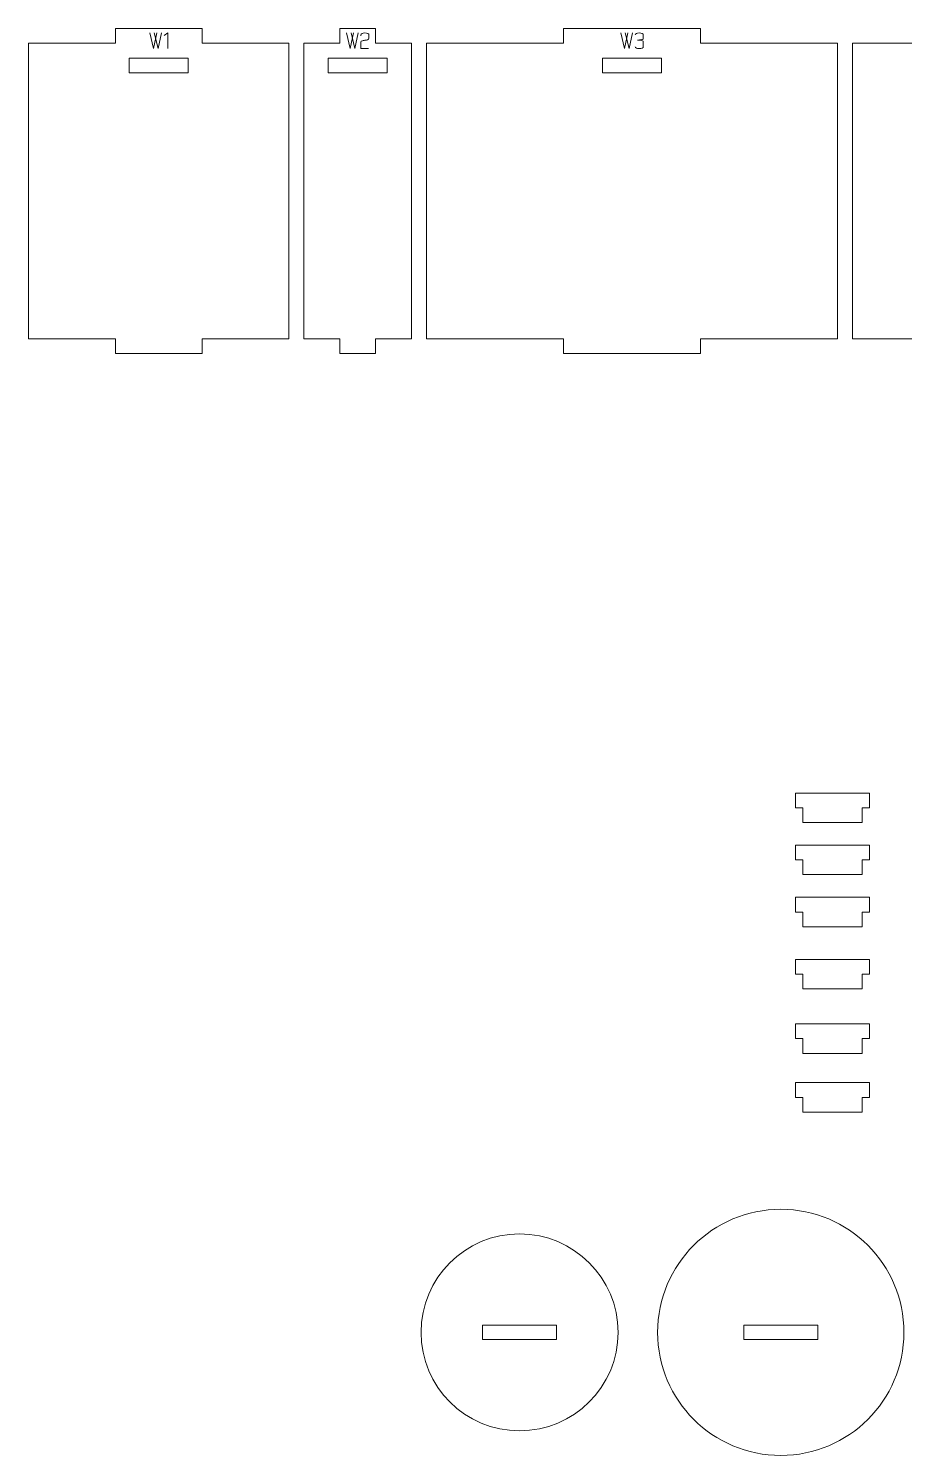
# Model space of a CAD drawing. Header units: centimetres. Extents: x -250 to 250, y -508 to 508.
# Drawn here: x 13.15 to 30.93, y -291.16 to -262.18 of the extents above; entities that cross this region are included whole.
import ezdxf

# ---------------------------------------------------------------- set-up
doc = ezdxf.new("R2010")
doc.units = ezdxf.units.CM
doc.header["$MEASUREMENT"] = 0
doc.layers.add('Capa 1', color=7, linetype='Continuous')

msp = doc.modelspace()

# ---------------------------------------------------------------- hatches: boundary and pattern name
at = {"layer": 'Capa 1', "true_color": 0x3e4095}
h = msp.add_hatch(color=175, dxfattribs=at)
edge = h.paths.add_edge_path()
edge.add_spline(control_points=[(15.60939, -262.27018), (15.60939, -262.27018), (15.68735, -262.58662), (15.68735, -262.58662), (15.68735, -262.58662), (15.75569, -262.27018), (15.75569, -262.27018), (15.75569, -262.27018), (15.75569, -262.27018), (15.75569, -262.27018), (15.75569, -262.27018), (15.68735, -262.58662), (15.68735, -262.58662), (15.68735, -262.58662), (15.60939, -262.27018), (15.60939, -262.27018)], knot_values=[0, 0, 0, 0, 0.2, 0.2, 0.2, 0.4, 0.4, 0.4, 0.6, 0.6, 0.6, 0.8, 0.8, 0.8, 1, 1, 1, 1], degree=3, periodic=1)
h = msp.add_hatch(color=175, dxfattribs=at)
edge = h.paths.add_edge_path()
edge.add_spline(control_points=[(15.70295, -262.27018), (15.70295, -262.27018), (15.78091, -262.58662), (15.78091, -262.58662), (15.78091, -262.58662), (15.84924, -262.27018), (15.84924, -262.27018), (15.84924, -262.27018), (15.84924, -262.27018), (15.84924, -262.27018), (15.84924, -262.27018), (15.78091, -262.58662), (15.78091, -262.58662), (15.78091, -262.58662), (15.70295, -262.27018), (15.70295, -262.27018)], knot_values=[0, 0, 0, 0, 0.2, 0.2, 0.2, 0.4, 0.4, 0.4, 0.6, 0.6, 0.6, 0.8, 0.8, 0.8, 1, 1, 1, 1], degree=3, periodic=1)
h = msp.add_hatch(color=175, dxfattribs=at)
edge = h.paths.add_edge_path()
edge.add_spline(control_points=[(15.97903, -262.26972), (15.97903, -262.26972), (15.9029, -262.32246), (15.9029, -262.32246), (15.9029, -262.32246), (15.97903, -262.26972), (15.97903, -262.26972), (15.97903, -262.26972), (15.97903, -262.58662), (15.97903, -262.58662), (15.97903, -262.58662), (15.97903, -262.26972), (15.97903, -262.26972)], knot_values=[0, 0, 0, 0, 0.25, 0.25, 0.25, 0.5, 0.5, 0.5, 0.75, 0.75, 0.75, 1, 1, 1, 1], degree=3, periodic=1)
h = msp.add_hatch(color=175, dxfattribs=at)
edge = h.paths.add_edge_path()
edge.add_spline(control_points=[(19.60296, -262.27018), (19.60296, -262.27018), (19.68092, -262.58662), (19.68092, -262.58662), (19.68092, -262.58662), (19.74926, -262.27018), (19.74926, -262.27018), (19.74926, -262.27018), (19.74926, -262.27018), (19.74926, -262.27018), (19.74926, -262.27018), (19.68092, -262.58662), (19.68092, -262.58662), (19.68092, -262.58662), (19.60296, -262.27018), (19.60296, -262.27018)], knot_values=[0, 0, 0, 0, 0.2, 0.2, 0.2, 0.4, 0.4, 0.4, 0.6, 0.6, 0.6, 0.8, 0.8, 0.8, 1, 1, 1, 1], degree=3, periodic=1)
h = msp.add_hatch(color=175, dxfattribs=at)
edge = h.paths.add_edge_path()
edge.add_spline(control_points=[(19.69652, -262.27018), (19.69652, -262.27018), (19.77448, -262.58662), (19.77448, -262.58662), (19.77448, -262.58662), (19.84281, -262.27018), (19.84281, -262.27018), (19.84281, -262.27018), (19.84281, -262.27018), (19.84281, -262.27018), (19.84281, -262.27018), (19.77448, -262.58662), (19.77448, -262.58662), (19.77448, -262.58662), (19.69652, -262.27018), (19.69652, -262.27018)], knot_values=[0, 0, 0, 0, 0.2, 0.2, 0.2, 0.4, 0.4, 0.4, 0.6, 0.6, 0.6, 0.8, 0.8, 0.8, 1, 1, 1, 1], degree=3, periodic=1)
h = msp.add_hatch(color=175, dxfattribs=at)
edge = h.paths.add_edge_path()
edge.add_spline(control_points=[(19.89601, -262.58662), (19.89601, -262.58662), (19.89601, -262.45408), (19.89601, -262.45408), (19.89693, -262.44216), (19.90778, -262.43299), (19.92857, -262.42657), (19.93713, -262.42595), (19.94531, -262.42496), (19.95311, -262.42358), (19.9609, -262.42221), (19.96878, -262.42076), (19.97673, -262.41923), (19.9914, -262.41678), (20.00264, -262.41479), (20.01043, -262.41327), (20.01823, -262.41174), (20.0258, -262.40975), (20.03314, -262.4073), (20.05209, -262.40027), (20.06157, -262.39125), (20.06157, -262.38025), (20.06157, -262.38025), (20.06157, -262.30549), (20.06157, -262.30549), (20.06157, -262.29571), (20.0537, -262.28738), (20.03795, -262.2805), (20.02221, -262.27362), (20.00256, -262.27018), (19.97902, -262.27018), (19.95548, -262.27018), (19.93583, -262.27362), (19.92009, -262.2805), (19.90434, -262.28738), (19.89647, -262.29571), (19.89647, -262.30549), (19.89647, -262.30549), (19.89647, -262.32796), (19.89647, -262.32796), (19.89647, -262.32796), (19.89647, -262.30549), (19.89647, -262.30549), (19.89647, -262.29571), (19.90434, -262.28738), (19.92009, -262.2805), (19.93583, -262.27362), (19.95548, -262.27018), (19.97902, -262.27018), (20.00256, -262.27018), (20.02221, -262.27362), (20.03795, -262.2805), (20.0537, -262.28738), (20.06157, -262.29571), (20.06157, -262.30549), (20.06157, -262.30549), (20.06157, -262.38025), (20.06157, -262.38025), (20.06157, -262.39125), (20.05209, -262.40027), (20.03314, -262.4073), (20.0258, -262.40975), (20.01823, -262.41174), (20.01043, -262.41327), (20.00264, -262.41479), (19.9914, -262.41678), (19.97673, -262.41923), (19.96878, -262.42076), (19.9609, -262.42221), (19.95311, -262.42358), (19.94531, -262.42496), (19.93713, -262.42595), (19.92857, -262.42657), (19.90778, -262.43299), (19.89693, -262.44216), (19.89601, -262.45408), (19.89601, -262.45408), (19.89601, -262.58662), (19.89601, -262.58662), (19.89601, -262.58662), (20.05286, -262.58662), (20.05286, -262.58662), (20.05286, -262.58662), (19.89601, -262.58662), (19.89601, -262.58662)], knot_values=[0, 0, 0, 0, 0.03571429, 0.03571429, 0.03571429, 0.07142857, 0.07142857, 0.07142857, 0.10714286, 0.10714286, 0.10714286, 0.14285714, 0.14285714, 0.14285714, 0.17857143, 0.17857143, 0.17857143, 0.21428571, 0.21428571, 0.21428571, 0.25, 0.25, 0.25, 0.28571429, 0.28571429, 0.28571429, 0.32142857, 0.32142857, 0.32142857, 0.35714286, 0.35714286, 0.35714286, 0.39285714, 0.39285714, 0.39285714, 0.42857143, 0.42857143, 0.42857143, 0.46428571, 0.46428571, 0.46428571, 0.5, 0.5, 0.5, 0.53571429, 0.53571429, 0.53571429, 0.57142857, 0.57142857, 0.57142857, 0.60714286, 0.60714286, 0.60714286, 0.64285714, 0.64285714, 0.64285714, 0.67857143, 0.67857143, 0.67857143, 0.71428571, 0.71428571, 0.71428571, 0.75, 0.75, 0.75, 0.78571429, 0.78571429, 0.78571429, 0.82142857, 0.82142857, 0.82142857, 0.85714286, 0.85714286, 0.85714286, 0.89285714, 0.89285714, 0.89285714, 0.92857143, 0.92857143, 0.92857143, 0.96428571, 0.96428571, 0.96428571, 1, 1, 1, 1], degree=3, periodic=1)
h = msp.add_hatch(color=175, dxfattribs=at)
edge = h.paths.add_edge_path()
edge.add_spline(control_points=[(25.17201, -262.27018), (25.17201, -262.27018), (25.24997, -262.58662), (25.24997, -262.58662), (25.24997, -262.58662), (25.31831, -262.27018), (25.31831, -262.27018), (25.31831, -262.27018), (25.31831, -262.27018), (25.31831, -262.27018), (25.31831, -262.27018), (25.24997, -262.58662), (25.24997, -262.58662), (25.24997, -262.58662), (25.17201, -262.27018), (25.17201, -262.27018)], knot_values=[0, 0, 0, 0, 0.2, 0.2, 0.2, 0.4, 0.4, 0.4, 0.6, 0.6, 0.6, 0.8, 0.8, 0.8, 1, 1, 1, 1], degree=3, periodic=1)
h = msp.add_hatch(color=175, dxfattribs=at)
edge = h.paths.add_edge_path()
edge.add_spline(control_points=[(25.26557, -262.27018), (25.26557, -262.27018), (25.34353, -262.58662), (25.34353, -262.58662), (25.34353, -262.58662), (25.41186, -262.27018), (25.41186, -262.27018), (25.41186, -262.27018), (25.41186, -262.27018), (25.41186, -262.27018), (25.41186, -262.27018), (25.34353, -262.58662), (25.34353, -262.58662), (25.34353, -262.58662), (25.26557, -262.27018), (25.26557, -262.27018)], knot_values=[0, 0, 0, 0, 0.2, 0.2, 0.2, 0.4, 0.4, 0.4, 0.6, 0.6, 0.6, 0.8, 0.8, 0.8, 1, 1, 1, 1], degree=3, periodic=1)
h = msp.add_hatch(color=175, dxfattribs=at)
edge = h.paths.add_edge_path()
edge.add_spline(control_points=[(25.54807, -262.58662), (25.52453, -262.58662), (25.50488, -262.58318), (25.48914, -262.5763), (25.47339, -262.56942), (25.46552, -262.56109), (25.46552, -262.55131), (25.46552, -262.56109), (25.47339, -262.56942), (25.48914, -262.5763), (25.50488, -262.58318), (25.52453, -262.58662), (25.54807, -262.58662), (25.57161, -262.58662), (25.59126, -262.58318), (25.607, -262.5763), (25.62275, -262.56942), (25.63062, -262.56109), (25.63062, -262.55131), (25.63062, -262.55131), (25.63062, -262.44812), (25.63062, -262.44812), (25.63062, -262.43986), (25.62496, -262.43268), (25.61365, -262.42657), (25.60234, -262.42045), (25.56917, -262.41632), (25.51413, -262.41418), (25.56886, -262.41082), (25.60173, -262.40684), (25.61273, -262.40226), (25.62374, -262.39767), (25.6297, -262.39018), (25.63062, -262.37979), (25.63062, -262.37979), (25.63062, -262.30549), (25.63062, -262.30549), (25.63062, -262.29571), (25.62275, -262.28738), (25.607, -262.2805), (25.59126, -262.27362), (25.57161, -262.27018), (25.54807, -262.27018), (25.52453, -262.27018), (25.50488, -262.27362), (25.48914, -262.2805), (25.47339, -262.28738), (25.46552, -262.29571), (25.46552, -262.30549), (25.46552, -262.29571), (25.47339, -262.28738), (25.48914, -262.2805), (25.50488, -262.27362), (25.52453, -262.27018), (25.54807, -262.27018), (25.57161, -262.27018), (25.59126, -262.27362), (25.607, -262.2805), (25.62275, -262.28738), (25.63062, -262.29571), (25.63062, -262.30549), (25.63062, -262.30549), (25.63062, -262.37979), (25.63062, -262.37979), (25.6297, -262.39018), (25.62374, -262.39767), (25.61273, -262.40226), (25.60173, -262.40684), (25.56886, -262.41082), (25.51413, -262.41418), (25.56917, -262.41632), (25.60234, -262.42045), (25.61365, -262.42657), (25.62496, -262.43268), (25.63062, -262.43986), (25.63062, -262.44812), (25.63062, -262.44812), (25.63062, -262.55131), (25.63062, -262.55131), (25.63062, -262.56109), (25.62275, -262.56942), (25.607, -262.5763), (25.59126, -262.58318), (25.57161, -262.58662), (25.54807, -262.58662)], knot_values=[0, 0, 0, 0, 0.03571429, 0.03571429, 0.03571429, 0.07142857, 0.07142857, 0.07142857, 0.10714286, 0.10714286, 0.10714286, 0.14285714, 0.14285714, 0.14285714, 0.17857143, 0.17857143, 0.17857143, 0.21428571, 0.21428571, 0.21428571, 0.25, 0.25, 0.25, 0.28571429, 0.28571429, 0.28571429, 0.32142857, 0.32142857, 0.32142857, 0.35714286, 0.35714286, 0.35714286, 0.39285714, 0.39285714, 0.39285714, 0.42857143, 0.42857143, 0.42857143, 0.46428571, 0.46428571, 0.46428571, 0.5, 0.5, 0.5, 0.53571429, 0.53571429, 0.53571429, 0.57142857, 0.57142857, 0.57142857, 0.60714286, 0.60714286, 0.60714286, 0.64285714, 0.64285714, 0.64285714, 0.67857143, 0.67857143, 0.67857143, 0.71428571, 0.71428571, 0.71428571, 0.75, 0.75, 0.75, 0.78571429, 0.78571429, 0.78571429, 0.82142857, 0.82142857, 0.82142857, 0.85714286, 0.85714286, 0.85714286, 0.89285714, 0.89285714, 0.89285714, 0.92857143, 0.92857143, 0.92857143, 0.96428571, 0.96428571, 0.96428571, 1, 1, 1, 1], degree=3, periodic=1)

# ---------------------------------------------------------------- linework, layer by layer
at = {"layer": 'Capa 1', "color": 240, "lineweight": 20}
for points, knots in [([(13.1506, -262.48022), (13.1506, -262.48022), (13.1506, -268.48022), (13.1506, -268.48022), (13.1506, -268.48022), (14.913, -268.48022), (14.913, -268.48022), (14.913, -268.48022), (14.913, -268.78022), (14.913, -268.78022), (14.913, -268.78022), (16.67541, -268.78022), (16.67541, -268.78022), (16.67541, -268.78022), (16.67541, -268.48022), (16.67541, -268.48022), (16.67541, -268.48022), (18.43781, -268.48022), (18.43781, -268.48022), (18.43781, -268.48022), (18.43781, -262.48022), (18.43781, -262.48022), (18.43781, -262.48022), (16.67541, -262.48022), (16.67541, -262.48022), (16.67541, -262.48022), (16.67541, -262.18022), (16.67541, -262.18022), (16.67541, -262.18022), (14.913, -262.18022), (14.913, -262.18022), (14.913, -262.18022), (14.913, -262.48022), (14.913, -262.48022), (14.913, -262.48022), (13.1506, -262.48022), (13.1506, -262.48022)], [0, 0, 0, 0, 0.08333333, 0.08333333, 0.08333333, 0.16666667, 0.16666667, 0.16666667, 0.25, 0.25, 0.25, 0.33333333, 0.33333333, 0.33333333, 0.41666667, 0.41666667, 0.41666667, 0.5, 0.5, 0.5, 0.58333333, 0.58333333, 0.58333333, 0.66666667, 0.66666667, 0.66666667, 0.75, 0.75, 0.75, 0.83333333, 0.83333333, 0.83333333, 0.91666667, 0.91666667, 0.91666667, 1, 1, 1, 1]), ([(18.73781, -262.48022), (18.73781, -262.48022), (18.73781, -268.48022), (18.73781, -268.48022), (18.73781, -268.48022), (19.46745, -268.48022), (19.46745, -268.48022), (19.46745, -268.48022), (19.46745, -268.78022), (19.46745, -268.78022), (19.46745, -268.78022), (20.19708, -268.78022), (20.19708, -268.78022), (20.19708, -268.78022), (20.19708, -268.48022), (20.19708, -268.48022), (20.19708, -268.48022), (20.92672, -268.48022), (20.92672, -268.48022), (20.92672, -268.48022), (20.92672, -262.48022), (20.92672, -262.48022), (20.92672, -262.48022), (20.19708, -262.48022), (20.19708, -262.48022), (20.19708, -262.48022), (20.19708, -262.18022), (20.19708, -262.18022), (20.19708, -262.18022), (19.46745, -262.18022), (19.46745, -262.18022), (19.46745, -262.18022), (19.46745, -262.48022), (19.46745, -262.48022), (19.46745, -262.48022), (18.73781, -262.48022), (18.73781, -262.48022)], [0, 0, 0, 0, 0.08333333, 0.08333333, 0.08333333, 0.16666667, 0.16666667, 0.16666667, 0.25, 0.25, 0.25, 0.33333333, 0.33333333, 0.33333333, 0.41666667, 0.41666667, 0.41666667, 0.5, 0.5, 0.5, 0.58333333, 0.58333333, 0.58333333, 0.66666667, 0.66666667, 0.66666667, 0.75, 0.75, 0.75, 0.83333333, 0.83333333, 0.83333333, 0.91666667, 0.91666667, 0.91666667, 1, 1, 1, 1]), ([(21.22672, -262.48022), (21.22672, -262.48022), (21.22672, -268.48022), (21.22672, -268.48022), (21.22672, -268.48022), (24.00979, -268.48022), (24.00979, -268.48022), (24.00979, -268.48022), (24.00979, -268.78022), (24.00979, -268.78022), (24.00979, -268.78022), (26.79285, -268.78022), (26.79285, -268.78022), (26.79285, -268.78022), (26.79285, -268.48022), (26.79285, -268.48022), (26.79285, -268.48022), (29.57592, -268.48022), (29.57592, -268.48022), (29.57592, -268.48022), (29.57592, -262.48022), (29.57592, -262.48022), (29.57592, -262.48022), (26.79285, -262.48022), (26.79285, -262.48022), (26.79285, -262.48022), (26.79285, -262.18022), (26.79285, -262.18022), (26.79285, -262.18022), (24.00979, -262.18022), (24.00979, -262.18022), (24.00979, -262.18022), (24.00979, -262.48022), (24.00979, -262.48022), (24.00979, -262.48022), (21.22672, -262.48022), (21.22672, -262.48022)], [0, 0, 0, 0, 0.08333333, 0.08333333, 0.08333333, 0.16666667, 0.16666667, 0.16666667, 0.25, 0.25, 0.25, 0.33333333, 0.33333333, 0.33333333, 0.41666667, 0.41666667, 0.41666667, 0.5, 0.5, 0.5, 0.58333333, 0.58333333, 0.58333333, 0.66666667, 0.66666667, 0.66666667, 0.75, 0.75, 0.75, 0.83333333, 0.83333333, 0.83333333, 0.91666667, 0.91666667, 0.91666667, 1, 1, 1, 1]), ([(29.87592, -262.48022), (29.87592, -262.48022), (29.87592, -268.48022), (29.87592, -268.48022), (29.87592, -268.48022), (31.31752, -268.48022), (31.31752, -268.48022), (31.31752, -268.48022), (31.31752, -268.78022), (31.31752, -268.78022), (31.31752, -268.78022), (32.75911, -268.78022), (32.75911, -268.78022), (32.75911, -268.78022), (32.75911, -268.48022), (32.75911, -268.48022), (32.75911, -268.48022), (34.2007, -268.48022), (34.2007, -268.48022), (34.2007, -268.48022), (34.2007, -262.48022), (34.2007, -262.48022), (34.2007, -262.48022), (32.75911, -262.48022), (32.75911, -262.48022), (32.75911, -262.48022), (32.75911, -262.18022), (32.75911, -262.18022), (32.75911, -262.18022), (31.31752, -262.18022), (31.31752, -262.18022), (31.31752, -262.18022), (31.31752, -262.48022), (31.31752, -262.48022), (31.31752, -262.48022), (29.87592, -262.48022), (29.87592, -262.48022)], [0, 0, 0, 0, 0.08333333, 0.08333333, 0.08333333, 0.16666667, 0.16666667, 0.16666667, 0.25, 0.25, 0.25, 0.33333333, 0.33333333, 0.33333333, 0.41666667, 0.41666667, 0.41666667, 0.5, 0.5, 0.5, 0.58333333, 0.58333333, 0.58333333, 0.66666667, 0.66666667, 0.66666667, 0.75, 0.75, 0.75, 0.83333333, 0.83333333, 0.83333333, 0.91666667, 0.91666667, 0.91666667, 1, 1, 1, 1]), ([(15.19421, -263.08), (15.19421, -263.08), (16.39421, -263.08), (16.39421, -263.08), (16.39421, -263.08), (16.39421, -262.78), (16.39421, -262.78), (16.39421, -262.78), (15.19421, -262.78), (15.19421, -262.78), (15.19421, -262.78), (15.19421, -263.08), (15.19421, -263.08)], [0, 0, 0, 0, 0.25, 0.25, 0.25, 0.5, 0.5, 0.5, 0.75, 0.75, 0.75, 1, 1, 1, 1]), ([(19.23227, -263.08), (19.23227, -263.08), (20.43227, -263.08), (20.43227, -263.08), (20.43227, -263.08), (20.43227, -262.78), (20.43227, -262.78), (20.43227, -262.78), (19.23227, -262.78), (19.23227, -262.78), (19.23227, -262.78), (19.23227, -263.08), (19.23227, -263.08)], [0, 0, 0, 0, 0.25, 0.25, 0.25, 0.5, 0.5, 0.5, 0.75, 0.75, 0.75, 1, 1, 1, 1]), ([(24.80132, -263.08), (24.80132, -263.08), (26.00132, -263.08), (26.00132, -263.08), (26.00132, -263.08), (26.00132, -262.78), (26.00132, -262.78), (26.00132, -262.78), (24.80132, -262.78), (24.80132, -262.78), (24.80132, -262.78), (24.80132, -263.08), (24.80132, -263.08)], [0, 0, 0, 0, 0.25, 0.25, 0.25, 0.5, 0.5, 0.5, 0.75, 0.75, 0.75, 1, 1, 1, 1])]:
    msp.add_open_spline(points, degree=3, knots=knots, dxfattribs=at)
at = {"layer": 'Capa 1', "color": 114, "lineweight": 9}
for points, knots in [([(15.60939, -262.27018), (15.60939, -262.27018), (15.68735, -262.58662), (15.68735, -262.58662), (15.68735, -262.58662), (15.75569, -262.27018), (15.75569, -262.27018), (15.75569, -262.27018), (15.75569, -262.27018), (15.75569, -262.27018), (15.75569, -262.27018), (15.68735, -262.58662), (15.68735, -262.58662), (15.68735, -262.58662), (15.60939, -262.27018), (15.60939, -262.27018)], [0, 0, 0, 0, 0.2, 0.2, 0.2, 0.4, 0.4, 0.4, 0.6, 0.6, 0.6, 0.8, 0.8, 0.8, 1, 1, 1, 1]), ([(15.70295, -262.27018), (15.70295, -262.27018), (15.78091, -262.58662), (15.78091, -262.58662), (15.78091, -262.58662), (15.84924, -262.27018), (15.84924, -262.27018), (15.84924, -262.27018), (15.84924, -262.27018), (15.84924, -262.27018), (15.84924, -262.27018), (15.78091, -262.58662), (15.78091, -262.58662), (15.78091, -262.58662), (15.70295, -262.27018), (15.70295, -262.27018)], [0, 0, 0, 0, 0.2, 0.2, 0.2, 0.4, 0.4, 0.4, 0.6, 0.6, 0.6, 0.8, 0.8, 0.8, 1, 1, 1, 1]), ([(15.97903, -262.26972), (15.97903, -262.26972), (15.9029, -262.32246), (15.9029, -262.32246), (15.9029, -262.32246), (15.97903, -262.26972), (15.97903, -262.26972), (15.97903, -262.26972), (15.97903, -262.58662), (15.97903, -262.58662), (15.97903, -262.58662), (15.97903, -262.26972), (15.97903, -262.26972)], [0, 0, 0, 0, 0.25, 0.25, 0.25, 0.5, 0.5, 0.5, 0.75, 0.75, 0.75, 1, 1, 1, 1]), ([(19.60296, -262.27018), (19.60296, -262.27018), (19.68092, -262.58662), (19.68092, -262.58662), (19.68092, -262.58662), (19.74926, -262.27018), (19.74926, -262.27018), (19.74926, -262.27018), (19.74926, -262.27018), (19.74926, -262.27018), (19.74926, -262.27018), (19.68092, -262.58662), (19.68092, -262.58662), (19.68092, -262.58662), (19.60296, -262.27018), (19.60296, -262.27018)], [0, 0, 0, 0, 0.2, 0.2, 0.2, 0.4, 0.4, 0.4, 0.6, 0.6, 0.6, 0.8, 0.8, 0.8, 1, 1, 1, 1]), ([(19.69652, -262.27018), (19.69652, -262.27018), (19.77448, -262.58662), (19.77448, -262.58662), (19.77448, -262.58662), (19.84281, -262.27018), (19.84281, -262.27018), (19.84281, -262.27018), (19.84281, -262.27018), (19.84281, -262.27018), (19.84281, -262.27018), (19.77448, -262.58662), (19.77448, -262.58662), (19.77448, -262.58662), (19.69652, -262.27018), (19.69652, -262.27018)], [0, 0, 0, 0, 0.2, 0.2, 0.2, 0.4, 0.4, 0.4, 0.6, 0.6, 0.6, 0.8, 0.8, 0.8, 1, 1, 1, 1]), ([(19.89601, -262.58662), (19.89601, -262.58662), (19.89601, -262.45408), (19.89601, -262.45408), (19.89693, -262.44216), (19.90778, -262.43299), (19.92857, -262.42657), (19.93713, -262.42595), (19.94531, -262.42496), (19.95311, -262.42358), (19.9609, -262.42221), (19.96878, -262.42076), (19.97673, -262.41923), (19.9914, -262.41678), (20.00264, -262.41479), (20.01043, -262.41327), (20.01823, -262.41174), (20.0258, -262.40975), (20.03314, -262.4073), (20.05209, -262.40027), (20.06157, -262.39125), (20.06157, -262.38025), (20.06157, -262.38025), (20.06157, -262.30549), (20.06157, -262.30549), (20.06157, -262.29571), (20.0537, -262.28738), (20.03795, -262.2805), (20.02221, -262.27362), (20.00256, -262.27018), (19.97902, -262.27018), (19.95548, -262.27018), (19.93583, -262.27362), (19.92009, -262.2805), (19.90434, -262.28738), (19.89647, -262.29571), (19.89647, -262.30549), (19.89647, -262.30549), (19.89647, -262.32796), (19.89647, -262.32796), (19.89647, -262.32796), (19.89647, -262.30549), (19.89647, -262.30549), (19.89647, -262.29571), (19.90434, -262.28738), (19.92009, -262.2805), (19.93583, -262.27362), (19.95548, -262.27018), (19.97902, -262.27018), (20.00256, -262.27018), (20.02221, -262.27362), (20.03795, -262.2805), (20.0537, -262.28738), (20.06157, -262.29571), (20.06157, -262.30549), (20.06157, -262.30549), (20.06157, -262.38025), (20.06157, -262.38025), (20.06157, -262.39125), (20.05209, -262.40027), (20.03314, -262.4073), (20.0258, -262.40975), (20.01823, -262.41174), (20.01043, -262.41327), (20.00264, -262.41479), (19.9914, -262.41678), (19.97673, -262.41923), (19.96878, -262.42076), (19.9609, -262.42221), (19.95311, -262.42358), (19.94531, -262.42496), (19.93713, -262.42595), (19.92857, -262.42657), (19.90778, -262.43299), (19.89693, -262.44216), (19.89601, -262.45408), (19.89601, -262.45408), (19.89601, -262.58662), (19.89601, -262.58662), (19.89601, -262.58662), (20.05286, -262.58662), (20.05286, -262.58662), (20.05286, -262.58662), (19.89601, -262.58662), (19.89601, -262.58662)], [0, 0, 0, 0, 0.03571429, 0.03571429, 0.03571429, 0.07142857, 0.07142857, 0.07142857, 0.10714286, 0.10714286, 0.10714286, 0.14285714, 0.14285714, 0.14285714, 0.17857143, 0.17857143, 0.17857143, 0.21428571, 0.21428571, 0.21428571, 0.25, 0.25, 0.25, 0.28571429, 0.28571429, 0.28571429, 0.32142857, 0.32142857, 0.32142857, 0.35714286, 0.35714286, 0.35714286, 0.39285714, 0.39285714, 0.39285714, 0.42857143, 0.42857143, 0.42857143, 0.46428571, 0.46428571, 0.46428571, 0.5, 0.5, 0.5, 0.53571429, 0.53571429, 0.53571429, 0.57142857, 0.57142857, 0.57142857, 0.60714286, 0.60714286, 0.60714286, 0.64285714, 0.64285714, 0.64285714, 0.67857143, 0.67857143, 0.67857143, 0.71428571, 0.71428571, 0.71428571, 0.75, 0.75, 0.75, 0.78571429, 0.78571429, 0.78571429, 0.82142857, 0.82142857, 0.82142857, 0.85714286, 0.85714286, 0.85714286, 0.89285714, 0.89285714, 0.89285714, 0.92857143, 0.92857143, 0.92857143, 0.96428571, 0.96428571, 0.96428571, 1, 1, 1, 1]), ([(25.17201, -262.27018), (25.17201, -262.27018), (25.24997, -262.58662), (25.24997, -262.58662), (25.24997, -262.58662), (25.31831, -262.27018), (25.31831, -262.27018), (25.31831, -262.27018), (25.31831, -262.27018), (25.31831, -262.27018), (25.31831, -262.27018), (25.24997, -262.58662), (25.24997, -262.58662), (25.24997, -262.58662), (25.17201, -262.27018), (25.17201, -262.27018)], [0, 0, 0, 0, 0.2, 0.2, 0.2, 0.4, 0.4, 0.4, 0.6, 0.6, 0.6, 0.8, 0.8, 0.8, 1, 1, 1, 1]), ([(25.26557, -262.27018), (25.26557, -262.27018), (25.34353, -262.58662), (25.34353, -262.58662), (25.34353, -262.58662), (25.41186, -262.27018), (25.41186, -262.27018), (25.41186, -262.27018), (25.41186, -262.27018), (25.41186, -262.27018), (25.41186, -262.27018), (25.34353, -262.58662), (25.34353, -262.58662), (25.34353, -262.58662), (25.26557, -262.27018), (25.26557, -262.27018)], [0, 0, 0, 0, 0.2, 0.2, 0.2, 0.4, 0.4, 0.4, 0.6, 0.6, 0.6, 0.8, 0.8, 0.8, 1, 1, 1, 1]), ([(25.54807, -262.58662), (25.52453, -262.58662), (25.50488, -262.58318), (25.48914, -262.5763), (25.47339, -262.56942), (25.46552, -262.56109), (25.46552, -262.55131), (25.46552, -262.56109), (25.47339, -262.56942), (25.48914, -262.5763), (25.50488, -262.58318), (25.52453, -262.58662), (25.54807, -262.58662), (25.57161, -262.58662), (25.59126, -262.58318), (25.607, -262.5763), (25.62275, -262.56942), (25.63062, -262.56109), (25.63062, -262.55131), (25.63062, -262.55131), (25.63062, -262.44812), (25.63062, -262.44812), (25.63062, -262.43986), (25.62496, -262.43268), (25.61365, -262.42657), (25.60234, -262.42045), (25.56917, -262.41632), (25.51413, -262.41418), (25.56886, -262.41082), (25.60173, -262.40684), (25.61273, -262.40226), (25.62374, -262.39767), (25.6297, -262.39018), (25.63062, -262.37979), (25.63062, -262.37979), (25.63062, -262.30549), (25.63062, -262.30549), (25.63062, -262.29571), (25.62275, -262.28738), (25.607, -262.2805), (25.59126, -262.27362), (25.57161, -262.27018), (25.54807, -262.27018), (25.52453, -262.27018), (25.50488, -262.27362), (25.48914, -262.2805), (25.47339, -262.28738), (25.46552, -262.29571), (25.46552, -262.30549), (25.46552, -262.29571), (25.47339, -262.28738), (25.48914, -262.2805), (25.50488, -262.27362), (25.52453, -262.27018), (25.54807, -262.27018), (25.57161, -262.27018), (25.59126, -262.27362), (25.607, -262.2805), (25.62275, -262.28738), (25.63062, -262.29571), (25.63062, -262.30549), (25.63062, -262.30549), (25.63062, -262.37979), (25.63062, -262.37979), (25.6297, -262.39018), (25.62374, -262.39767), (25.61273, -262.40226), (25.60173, -262.40684), (25.56886, -262.41082), (25.51413, -262.41418), (25.56917, -262.41632), (25.60234, -262.42045), (25.61365, -262.42657), (25.62496, -262.43268), (25.63062, -262.43986), (25.63062, -262.44812), (25.63062, -262.44812), (25.63062, -262.55131), (25.63062, -262.55131), (25.63062, -262.56109), (25.62275, -262.56942), (25.607, -262.5763), (25.59126, -262.58318), (25.57161, -262.58662), (25.54807, -262.58662)], [0, 0, 0, 0, 0.03571429, 0.03571429, 0.03571429, 0.07142857, 0.07142857, 0.07142857, 0.10714286, 0.10714286, 0.10714286, 0.14285714, 0.14285714, 0.14285714, 0.17857143, 0.17857143, 0.17857143, 0.21428571, 0.21428571, 0.21428571, 0.25, 0.25, 0.25, 0.28571429, 0.28571429, 0.28571429, 0.32142857, 0.32142857, 0.32142857, 0.35714286, 0.35714286, 0.35714286, 0.39285714, 0.39285714, 0.39285714, 0.42857143, 0.42857143, 0.42857143, 0.46428571, 0.46428571, 0.46428571, 0.5, 0.5, 0.5, 0.53571429, 0.53571429, 0.53571429, 0.57142857, 0.57142857, 0.57142857, 0.60714286, 0.60714286, 0.60714286, 0.64285714, 0.64285714, 0.64285714, 0.67857143, 0.67857143, 0.67857143, 0.71428571, 0.71428571, 0.71428571, 0.75, 0.75, 0.75, 0.78571429, 0.78571429, 0.78571429, 0.82142857, 0.82142857, 0.82142857, 0.85714286, 0.85714286, 0.85714286, 0.89285714, 0.89285714, 0.89285714, 0.92857143, 0.92857143, 0.92857143, 0.96428571, 0.96428571, 0.96428571, 1, 1, 1, 1])]:
    msp.add_open_spline(points, degree=3, knots=knots, dxfattribs=at)
at = {"layer": 'Capa 1', "color": 240, "lineweight": 9}
for points, knots in [([(30.07177, -278.00751), (30.07177, -278.00751), (30.07177, -278.30751), (30.07177, -278.30751), (30.07177, -278.30751), (28.87177, -278.30751), (28.87177, -278.30751), (28.87177, -278.30751), (28.87177, -278.00751), (28.87177, -278.00751), (28.87177, -278.00751), (28.72177, -278.00751), (28.72177, -278.00751), (28.72177, -278.00751), (28.72177, -277.70751), (28.72177, -277.70751), (28.72177, -277.70751), (30.22177, -277.70751), (30.22177, -277.70751), (30.22177, -277.70751), (30.22177, -278.00751), (30.22177, -278.00751), (30.22177, -278.00751), (30.07177, -278.00751), (30.07177, -278.00751)], [0, 0, 0, 0, 0.125, 0.125, 0.125, 0.25, 0.25, 0.25, 0.375, 0.375, 0.375, 0.5, 0.5, 0.5, 0.625, 0.625, 0.625, 0.75, 0.75, 0.75, 0.875, 0.875, 0.875, 1, 1, 1, 1]), ([(30.07177, -279.06331), (30.07177, -279.06331), (30.07177, -279.36331), (30.07177, -279.36331), (30.07177, -279.36331), (28.87177, -279.36331), (28.87177, -279.36331), (28.87177, -279.36331), (28.87177, -279.06331), (28.87177, -279.06331), (28.87177, -279.06331), (28.72177, -279.06331), (28.72177, -279.06331), (28.72177, -279.06331), (28.72177, -278.76331), (28.72177, -278.76331), (28.72177, -278.76331), (30.22177, -278.76331), (30.22177, -278.76331), (30.22177, -278.76331), (30.22177, -279.06331), (30.22177, -279.06331), (30.22177, -279.06331), (30.07177, -279.06331), (30.07177, -279.06331)], [0, 0, 0, 0, 0.125, 0.125, 0.125, 0.25, 0.25, 0.25, 0.375, 0.375, 0.375, 0.5, 0.5, 0.5, 0.625, 0.625, 0.625, 0.75, 0.75, 0.75, 0.875, 0.875, 0.875, 1, 1, 1, 1]), ([(30.07177, -280.12418), (30.07177, -280.12418), (30.07177, -280.42418), (30.07177, -280.42418), (30.07177, -280.42418), (28.87177, -280.42418), (28.87177, -280.42418), (28.87177, -280.42418), (28.87177, -280.12418), (28.87177, -280.12418), (28.87177, -280.12418), (28.72177, -280.12418), (28.72177, -280.12418), (28.72177, -280.12418), (28.72177, -279.82418), (28.72177, -279.82418), (28.72177, -279.82418), (30.22177, -279.82418), (30.22177, -279.82418), (30.22177, -279.82418), (30.22177, -280.12418), (30.22177, -280.12418), (30.22177, -280.12418), (30.07177, -280.12418), (30.07177, -280.12418)], [0, 0, 0, 0, 0.125, 0.125, 0.125, 0.25, 0.25, 0.25, 0.375, 0.375, 0.375, 0.5, 0.5, 0.5, 0.625, 0.625, 0.625, 0.75, 0.75, 0.75, 0.875, 0.875, 0.875, 1, 1, 1, 1]), ([(30.07177, -281.38525), (30.07177, -281.38525), (30.07177, -281.68525), (30.07177, -281.68525), (30.07177, -281.68525), (28.87177, -281.68525), (28.87177, -281.68525), (28.87177, -281.68525), (28.87177, -281.38525), (28.87177, -281.38525), (28.87177, -281.38525), (28.72177, -281.38525), (28.72177, -281.38525), (28.72177, -281.38525), (28.72177, -281.08525), (28.72177, -281.08525), (28.72177, -281.08525), (30.22177, -281.08525), (30.22177, -281.08525), (30.22177, -281.08525), (30.22177, -281.38525), (30.22177, -281.38525), (30.22177, -281.38525), (30.07177, -281.38525), (30.07177, -281.38525)], [0, 0, 0, 0, 0.125, 0.125, 0.125, 0.25, 0.25, 0.25, 0.375, 0.375, 0.375, 0.5, 0.5, 0.5, 0.625, 0.625, 0.625, 0.75, 0.75, 0.75, 0.875, 0.875, 0.875, 1, 1, 1, 1]), ([(30.07177, -282.6933), (30.07177, -282.6933), (30.07177, -282.9933), (30.07177, -282.9933), (30.07177, -282.9933), (28.87177, -282.9933), (28.87177, -282.9933), (28.87177, -282.9933), (28.87177, -282.6933), (28.87177, -282.6933), (28.87177, -282.6933), (28.72177, -282.6933), (28.72177, -282.6933), (28.72177, -282.6933), (28.72177, -282.3933), (28.72177, -282.3933), (28.72177, -282.3933), (30.22177, -282.3933), (30.22177, -282.3933), (30.22177, -282.3933), (30.22177, -282.6933), (30.22177, -282.6933), (30.22177, -282.6933), (30.07177, -282.6933), (30.07177, -282.6933)], [0, 0, 0, 0, 0.125, 0.125, 0.125, 0.25, 0.25, 0.25, 0.375, 0.375, 0.375, 0.5, 0.5, 0.5, 0.625, 0.625, 0.625, 0.75, 0.75, 0.75, 0.875, 0.875, 0.875, 1, 1, 1, 1]), ([(30.07177, -283.88692), (30.07177, -283.88692), (30.07177, -284.18692), (30.07177, -284.18692), (30.07177, -284.18692), (28.87177, -284.18692), (28.87177, -284.18692), (28.87177, -284.18692), (28.87177, -283.88692), (28.87177, -283.88692), (28.87177, -283.88692), (28.72177, -283.88692), (28.72177, -283.88692), (28.72177, -283.88692), (28.72177, -283.58692), (28.72177, -283.58692), (28.72177, -283.58692), (30.22177, -283.58692), (30.22177, -283.58692), (30.22177, -283.58692), (30.22177, -283.88692), (30.22177, -283.88692), (30.22177, -283.88692), (30.07177, -283.88692), (30.07177, -283.88692)], [0, 0, 0, 0, 0.125, 0.125, 0.125, 0.25, 0.25, 0.25, 0.375, 0.375, 0.375, 0.5, 0.5, 0.5, 0.625, 0.625, 0.625, 0.75, 0.75, 0.75, 0.875, 0.875, 0.875, 1, 1, 1, 1]), ([(28.42145, -286.15911), (29.80216, -286.15911), (30.92145, -287.2784), (30.92145, -288.65911), (30.92145, -290.03982), (29.80216, -291.15911), (28.42145, -291.15911), (27.04074, -291.15911), (25.92145, -290.03982), (25.92145, -288.65911), (25.92145, -287.2784), (27.04074, -286.15911), (28.42145, -286.15911)], [0, 0, 0, 0, 0.25, 0.25, 0.25, 0.5, 0.5, 0.5, 0.75, 0.75, 0.75, 1, 1, 1, 1]), ([(23.11879, -286.65911), (24.22336, -286.65911), (25.11879, -287.55454), (25.11879, -288.65911), (25.11879, -289.76368), (24.22336, -290.65911), (23.11879, -290.65911), (22.01422, -290.65911), (21.11879, -289.76368), (21.11879, -288.65911), (21.11879, -287.55454), (22.01422, -286.65911), (23.11879, -286.65911)], [0, 0, 0, 0, 0.25, 0.25, 0.25, 0.5, 0.5, 0.5, 0.75, 0.75, 0.75, 1, 1, 1, 1]), ([(22.36879, -288.51411), (22.36879, -288.51411), (23.86879, -288.51411), (23.86879, -288.51411), (23.86879, -288.51411), (23.86879, -288.80411), (23.86879, -288.80411), (23.86879, -288.80411), (22.36879, -288.80411), (22.36879, -288.80411), (22.36879, -288.80411), (22.36879, -288.51411), (22.36879, -288.51411)], [0, 0, 0, 0, 0.25, 0.25, 0.25, 0.5, 0.5, 0.5, 0.75, 0.75, 0.75, 1, 1, 1, 1]), ([(27.67145, -288.51411), (27.67145, -288.51411), (29.17145, -288.51411), (29.17145, -288.51411), (29.17145, -288.51411), (29.17145, -288.80411), (29.17145, -288.80411), (29.17145, -288.80411), (27.67145, -288.80411), (27.67145, -288.80411), (27.67145, -288.80411), (27.67145, -288.51411), (27.67145, -288.51411)], [0, 0, 0, 0, 0.25, 0.25, 0.25, 0.5, 0.5, 0.5, 0.75, 0.75, 0.75, 1, 1, 1, 1])]:
    msp.add_open_spline(points, degree=3, knots=knots, dxfattribs=at)

doc.saveas('drawing.dxf')
